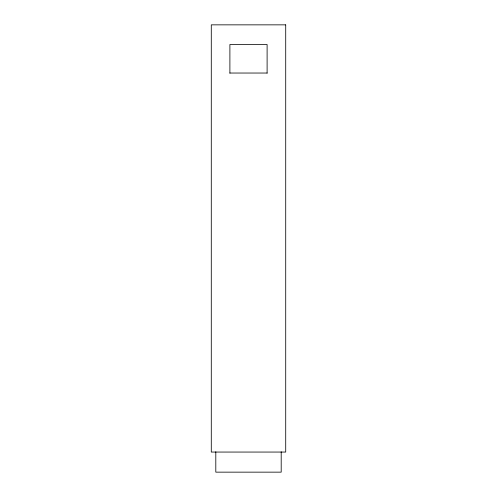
<?xml version="1.0" encoding="UTF-8"?>
<svg xmlns="http://www.w3.org/2000/svg" width="497" height="497" viewBox="0 0 497 497"><rect width="100%" height="100%" fill="white"/><g stroke="black" fill="none" stroke-linecap="round" stroke-linejoin="round"><path stroke-width="0.75" d="M229.894 73.034L267.106 73.034M281.196 451.761L281.196 472.15L215.804 472.15L215.804 451.761M267.106 73.208L267.106 44.525L229.894 44.525L229.894 73.208M285.713 24.85L211.287 24.85L211.287 452.059L285.713 452.059L285.713 24.85"/></g></svg>
